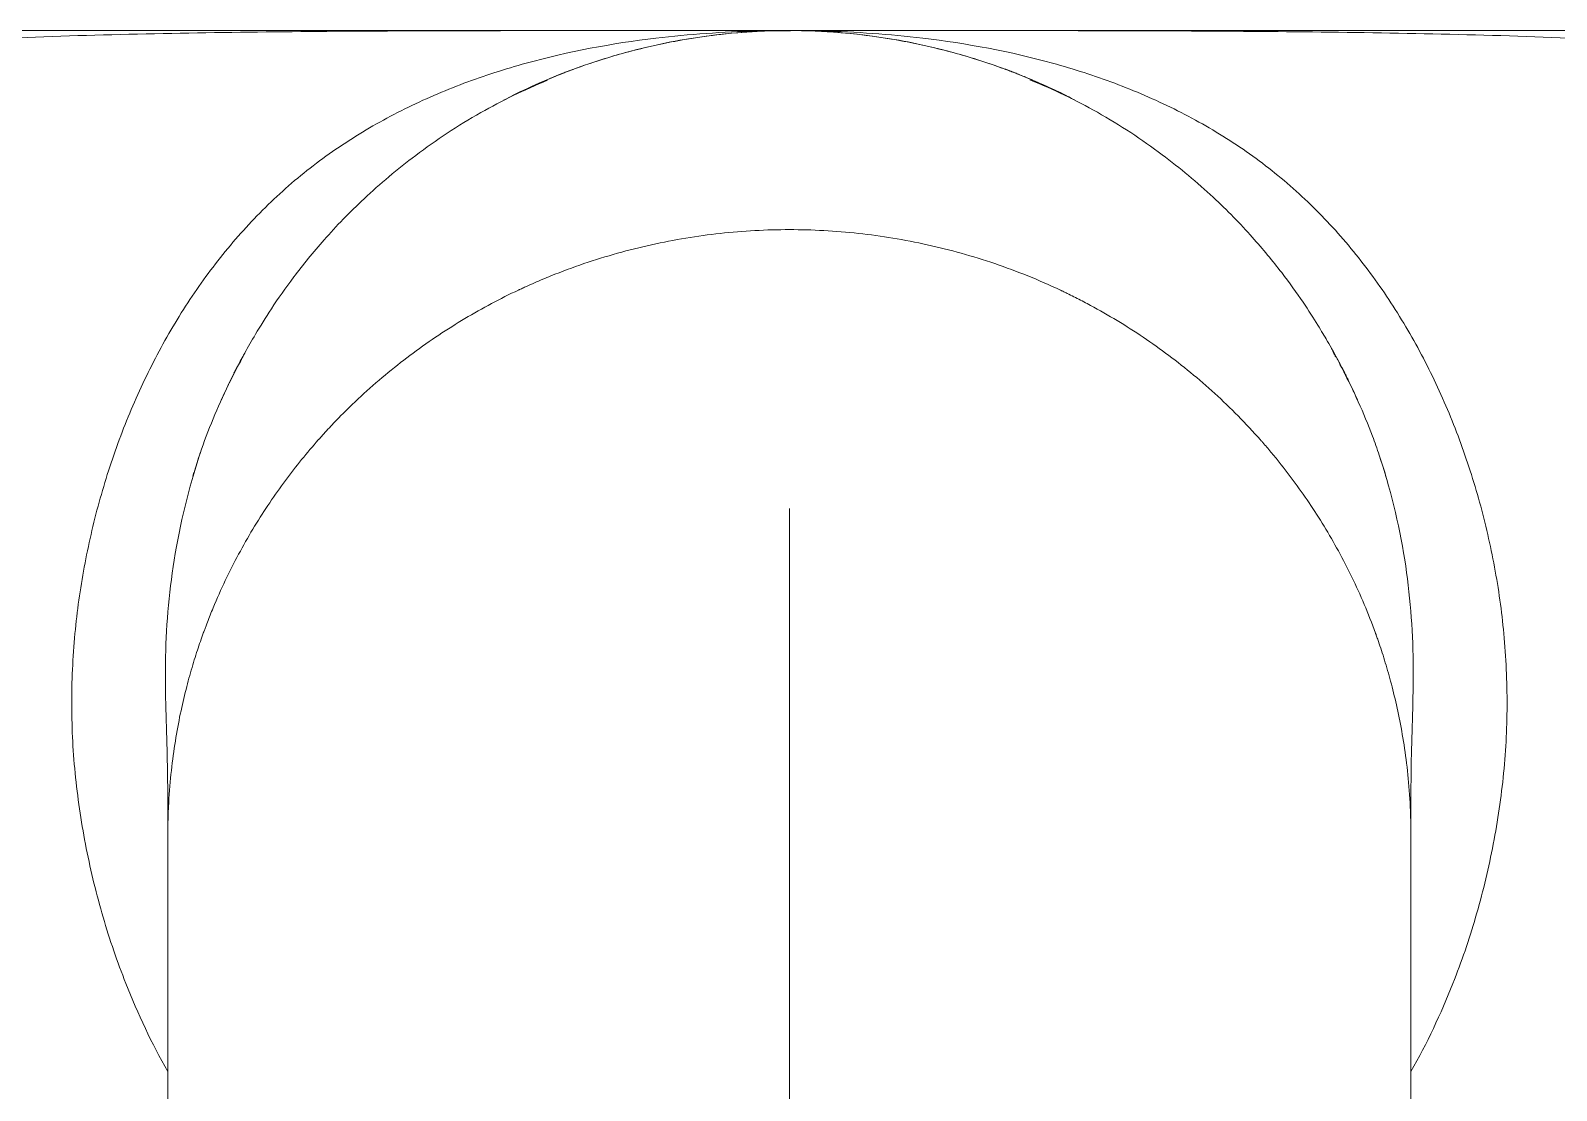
# Model space of a CAD drawing. Extents: x 6453 to 7582, y 0 to 827.
# Drawn here: x 6737.73 to 6772.84, y 210.68 to 235.06 of the extents above; entities that cross this region are included whole.
import ezdxf

# ---------------------------------------------------------------- set-up
doc = ezdxf.new("R2010")
doc.units = 0
doc.header["$LTSCALE"] = 30
doc.header["$MEASUREMENT"] = 0
doc.linetypes.add('CENTER', pattern=[2, 1.25, -0.25, 0.25, -0.25])
doc.layers.add('1', color=7, linetype='CONTINUOUS')
doc.layers.add('DEF_LAYER_ASSEM_MEMBER', color=7, linetype='CONTINUOUS')

msp = doc.modelspace()

# ---------------------------------------------------------------- linework, layer by layer
at = {"layer": '1', "color": 7, "linetype": 'Continuous', "lineweight": 13}
msp.add_line((6755.186, 235.063), (6755.186, 235.063), dxfattribs=at)
msp.add_line((6755.186, 235.063), (6755.186, 235.063), dxfattribs=at)
at = {"layer": '1', "color": 7, "linetype": 'Continuous', "lineweight": 18}
for p, q in [((6755.186, 235.063), (6755.186, 235.063)), ((6740.886, 216.567), (6740.886, 203.232)), ((6769.486, 203.232), (6769.486, 216.568))]:
    msp.add_line(p, q, dxfattribs=at)
for points, degree in [([(6755.187, 235.063), (6730.185, 235.063), (6705.183, 235.063), (6680.181, 235.063)], 3), ([(6755.186, 235.059), (6754.645, 235.067), (6754.091, 235.021)], 2), ([(6756.113, 235.033), (6755.641, 235.067), (6755.186, 235.06)], 2), ([(6755.187, 235.063), (6830.19, 235.063)], 1), ([(6742.596, 227.535), (6742.523, 227.381)], 1), ([(6767.756, 227.552), (6767.68, 227.71)], 1), ([(6742.429, 227.206), (6742.341, 227.038), (6742.256, 226.868), (6742.175, 226.694)], 3), ([(6742.476, 227.315), (6742.44, 227.247), (6742.407, 227.181)], 2), ([(6768.169, 226.754), (6768.069, 226.966), (6767.963, 227.174), (6767.853, 227.378)], 3), ([(6768.039, 227.032), (6767.949, 227.215), (6767.896, 227.315)], 2)]:
    msp.add_open_spline(points, degree=degree, dxfattribs=at)
at = {"layer": '1', "color": 7, "linetype": 'Continuous', "lineweight": 13}
for points, knots in [([(6755.187, 235.063), (6753.036, 235.063), (6748.733, 235.065), (6742.336, 235.042), (6736.062, 234.891), (6730.006, 234.429), (6725.275, 233.513), (6721.856, 232.19), (6719.548, 230.813), (6717.584, 228.974), (6716.045, 226.639), (6714.971, 223.857), (6714.553, 221.786), (6714.412, 220.722)], [0, 0, 0, 0, 0.125019, 0.250016, 0.375013, 0.50001, 0.625007, 0.687506, 0.750005, 0.812503, 0.875002, 0.9375, 1, 1, 1, 1]), ([(6754.432, 235.053), (6753.656, 235.032), (6752.882, 234.979), (6751.101, 234.767), (6750.098, 234.579), (6748.643, 234.178), (6748.166, 234.024), (6747.233, 233.674), (6746.778, 233.478), (6746.115, 233.15), (6745.897, 233.035), (6745.47, 232.793), (6745.26, 232.666), (6744.848, 232.401), (6744.647, 232.263), (6744.253, 231.974), (6743.868, 231.674), (6743.503, 231.351), (6743.149, 231.017), (6742.977, 230.845), (6742.476, 230.313), (6742.006, 229.752), (6741.582, 229.153), (6741.309, 228.747), (6741.177, 228.54), (6740.797, 227.908), (6740.564, 227.473), (6740.137, 226.578), (6739.943, 226.118), (6739.594, 225.178), (6739.44, 224.698), (6739.17, 223.721), (6739.056, 223.224), (6738.869, 222.215), (6738.797, 221.704), (6738.749, 221.19)], [0, 0, 0, 0, 0.097371, 0.097371, 0.226318, 0.226318, 0.290792, 0.290792, 0.355265, 0.355265, 0.387502, 0.387502, 0.419739, 0.419739, 0.451975, 0.451975, 0.484212, 0.516449, 0.516449, 0.548686, 0.548686, 0.613159, 0.645396, 0.645396, 0.677633, 0.677633, 0.742106, 0.742106, 0.80658, 0.80658, 0.871053, 0.871053, 0.935527, 0.935527, 1, 1, 1, 1]), ([(6795.959, 220.721), (6795.819, 221.786), (6795.61, 222.821), (6795.043, 224.784), (6794.685, 225.711), (6793.814, 227.417), (6793.301, 228.195), (6792.133, 229.586), (6791.478, 230.199), (6790.054, 231.272), (6789.285, 231.731), (6787.661, 232.521), (6786.806, 232.851), (6784.151, 233.696), (6782.258, 234.062), (6778.348, 234.583), (6776.329, 234.737), (6772.219, 234.941), (6770.128, 234.992), (6765.904, 235.049), (6763.772, 235.057), (6759.489, 235.064), (6757.338, 235.063), (6755.187, 235.063)], [0, 0, 0, 0, 0.0625, 0.0625, 0.125, 0.125, 0.1875, 0.1875, 0.25, 0.25, 0.3125, 0.3125, 0.375, 0.375, 0.5, 0.5, 0.625, 0.625, 0.75, 0.75, 0.875, 0.875, 1, 1, 1, 1]), ([(6771.623, 221.19), (6771.575, 221.705), (6771.503, 222.216), (6771.316, 223.224), (6771.201, 223.721), (6770.932, 224.698), (6770.777, 225.178), (6770.429, 226.118), (6770.235, 226.578), (6769.807, 227.473), (6769.574, 227.908), (6769.194, 228.54), (6769.063, 228.747), (6768.79, 229.154), (6768.365, 229.752), (6767.896, 230.314), (6767.395, 230.845), (6767.223, 231.017), (6766.868, 231.351), (6766.503, 231.674), (6766.119, 231.974), (6765.725, 232.263), (6765.523, 232.401), (6765.112, 232.666), (6764.902, 232.793), (6764.474, 233.035), (6764.257, 233.15), (6763.594, 233.478), (6763.138, 233.674), (6762.206, 234.024), (6761.728, 234.178), (6760.273, 234.579), (6759.271, 234.767), (6757.489, 234.979), (6756.716, 235.032), (6755.941, 235.053)], [0, 0, 0, 0, 0.064475, 0.064475, 0.128949, 0.128949, 0.193424, 0.193424, 0.257898, 0.257898, 0.322373, 0.322373, 0.35461, 0.35461, 0.386847, 0.451322, 0.451322, 0.483559, 0.483559, 0.515796, 0.548034, 0.548034, 0.580271, 0.580271, 0.612508, 0.612508, 0.644745, 0.644745, 0.70922, 0.70922, 0.773694, 0.773694, 0.902643, 0.902643, 1, 1, 1, 1]), ([(6749.774, 234), (6749.7, 233.97), (6749.369, 233.831), (6749.046, 233.681), (6748.801, 233.559)], [0, 0, 0, 0, 0.220486, 1, 1, 1, 1]), ([(6761.569, 233.56), (6761.324, 233.682), (6760.996, 233.834), (6760.658, 233.976), (6760.577, 234.008)], [0, 0, 0, 0, 0.763288, 1, 1, 1, 1]), ([(6755.186, 230.483), (6754.657, 230.483), (6754.126, 230.454), (6753.066, 230.338), (6752.538, 230.251), (6751.489, 230.019), (6750.97, 229.874), (6750.202, 229.613), (6749.949, 229.519), (6749.572, 229.367), (6749.384, 229.288), (6749.167, 229.191), (6749.059, 229.142), (6749.005, 229.117), (6748.978, 229.104), (6748.965, 229.098), (6748.958, 229.095), (6748.955, 229.093), (6748.953, 229.092), (6748.952, 229.092), (6748.952, 229.092), (6748.952, 229.092), (6748.536, 228.896), (6748.124, 228.677), (6747.315, 228.194), (6746.917, 227.93), (6746.141, 227.355), (6745.763, 227.045), (6745.216, 226.546), (6745.037, 226.374), (6744.774, 226.107), (6744.644, 225.972), (6744.495, 225.81), (6744.421, 225.728), (6744.384, 225.687), (6744.366, 225.666), (6744.357, 225.656), (6744.352, 225.651), (6744.35, 225.648), (6744.349, 225.647), (6744.348, 225.646), (6744.348, 225.646), (6744.348, 225.646), (6744.348, 225.646), (6744.089, 225.353), (6743.836, 225.042), (6743.345, 224.38), (6743.108, 224.029), (6742.657, 223.288), (6742.443, 222.898), (6742.146, 222.284), (6742.051, 222.074), (6741.915, 221.752), (6741.848, 221.59), (6741.774, 221.397), (6741.738, 221.299), (6741.72, 221.25), (6741.711, 221.226), (6741.706, 221.214), (6741.704, 221.208), (6741.703, 221.205), (6741.702, 221.203), (6741.702, 221.202), (6741.702, 221.202), (6741.702, 221.202), (6741.702, 221.202), (6741.702, 221.202), (6741.657, 221.079), (6741.611, 220.946), (6741.518, 220.662), (6741.471, 220.51), (6741.378, 220.187), (6741.331, 220.016), (6741.242, 219.655), (6741.198, 219.464), (6741.117, 219.064), (6741.079, 218.855), (6741.011, 218.416), (6740.981, 218.187), (6740.932, 217.71), (6740.913, 217.461), (6740.895, 217.074), (6740.888, 216.877), (6740.886, 216.662), (6740.886, 216.58), (6740.886, 216.567)], [0, 0, 0, 0, 0.062895, 0.062895, 0.12579, 0.12579, 0.188685, 0.188685, 0.220133, 0.220133, 0.235856, 0.243718, 0.247649, 0.249615, 0.250598, 0.251089, 0.251335, 0.251457, 0.251519, 0.25155, 0.25155, 0.25158, 0.25158, 0.314475, 0.314475, 0.37737, 0.37737, 0.440265, 0.440265, 0.471713, 0.471713, 0.487437, 0.495299, 0.49923, 0.501195, 0.502178, 0.502669, 0.502915, 0.503038, 0.503099, 0.50313, 0.503145, 0.503145, 0.50316, 0.50316, 0.566056, 0.566056, 0.628951, 0.628951, 0.691846, 0.691846, 0.723293, 0.723293, 0.739017, 0.746879, 0.75081, 0.752775, 0.753758, 0.754249, 0.754495, 0.754618, 0.754679, 0.75471, 0.754725, 0.754733, 0.754733, 0.754741, 0.754741, 0.786188, 0.786188, 0.817636, 0.817636, 0.849083, 0.849083, 0.880531, 0.880531, 0.911978, 0.911978, 0.943426, 0.943426, 0.974873, 0.974873, 0.990597, 0.998459, 1, 1, 1, 1]), ([(6769.486, 216.568), (6769.486, 216.784), (6769.481, 216.994), (6769.459, 217.455), (6769.44, 217.703), (6769.392, 218.178), (6769.362, 218.407), (6769.294, 218.845), (6769.257, 219.054), (6769.176, 219.454), (6769.132, 219.645), (6769.043, 220.007), (6768.997, 220.179), (6768.903, 220.503), (6768.856, 220.656), (6768.785, 220.871), (6768.75, 220.975), (6768.71, 221.091), (6768.69, 221.147), (6768.68, 221.174), (6768.675, 221.188), (6768.673, 221.195), (6768.671, 221.198), (6768.671, 221.2), (6768.67, 221.201), (6768.67, 221.201), (6768.67, 221.201), (6768.67, 221.201), (6768.67, 221.202), (6768.67, 221.202), (6768.507, 221.65), (6768.325, 222.08), (6767.928, 222.899), (6767.714, 223.289), (6767.263, 224.03), (6767.026, 224.38), (6766.658, 224.877), (6766.534, 225.037), (6766.344, 225.271), (6766.249, 225.386), (6766.137, 225.517), (6766.08, 225.581), (6766.052, 225.614), (6766.038, 225.63), (6766.031, 225.638), (6766.028, 225.642), (6766.026, 225.644), (6766.025, 225.645), (6766.025, 225.645), (6766.024, 225.645), (6766.024, 225.645), (6766.024, 225.645), (6765.689, 226.024), (6765.338, 226.379), (6764.609, 227.045), (6764.231, 227.355), (6763.455, 227.929), (6763.057, 228.194), (6762.45, 228.556), (6762.246, 228.671), (6761.938, 228.835), (6761.783, 228.915), (6761.602, 229.004), (6761.511, 229.048), (6761.466, 229.07), (6761.443, 229.081), (6761.432, 229.086), (6761.426, 229.089), (6761.423, 229.09), (6761.422, 229.091), (6761.421, 229.091), (6761.421, 229.091), (6761.421, 229.091), (6760.929, 229.323), (6760.425, 229.526), (6759.402, 229.874), (6758.883, 230.019), (6757.834, 230.251), (6757.305, 230.338), (6756.246, 230.454), (6755.715, 230.483), (6755.186, 230.483)], [0, 0, 0, 0, 0.025035, 0.025035, 0.056485, 0.056485, 0.087936, 0.087936, 0.119386, 0.119386, 0.150837, 0.150837, 0.182287, 0.182287, 0.213738, 0.213738, 0.229463, 0.237325, 0.241257, 0.243222, 0.244205, 0.244697, 0.244942, 0.245065, 0.245127, 0.245157, 0.245173, 0.24518, 0.24518, 0.245188, 0.245188, 0.308089, 0.308089, 0.37099, 0.37099, 0.433891, 0.433891, 0.465342, 0.465342, 0.481067, 0.488929, 0.492861, 0.494826, 0.495809, 0.496301, 0.496546, 0.496669, 0.496731, 0.496761, 0.496777, 0.496777, 0.496792, 0.496792, 0.559693, 0.559693, 0.622594, 0.622594, 0.685495, 0.685495, 0.716946, 0.716946, 0.732671, 0.740533, 0.744465, 0.74643, 0.747413, 0.747905, 0.74815, 0.748273, 0.748335, 0.748365, 0.748365, 0.748396, 0.748396, 0.811297, 0.811297, 0.874198, 0.874198, 0.937099, 0.937099, 1, 1, 1, 1]), ([(6742.681, 227.691), (6742.611, 227.565), (6742.403, 227.177), (6742.088, 226.523), (6741.761, 225.733), (6741.566, 225.161), (6741.474, 224.851), (6741.463, 224.814)], [0, 0, 0, 0, 0.132841, 0.409429, 0.686017, 0.962604, 1, 1, 1, 1]), ([(6768.933, 224.732), (6768.914, 224.796), (6768.859, 224.985), (6768.799, 225.172), (6768.757, 225.294)], [0, 0, 0, 0, 0.340783, 1, 1, 1, 1]), ([(6738.749, 221.19), (6738.697, 220.641), (6738.66, 219.811), (6738.69, 218.702), (6738.779, 217.598), (6738.987, 216.239), (6739.374, 214.653), (6739.97, 212.916), (6740.517, 211.759), (6740.883, 211.113)], [0, 0, 0, 0, 0.155775, 0.233723, 0.311671, 0.467566, 0.623462, 0.779357, 1, 1, 1, 1]), ([(6769.488, 211.113), (6769.854, 211.759), (6770.402, 212.917), (6770.998, 214.653), (6771.384, 216.239), (6771.593, 217.598), (6771.682, 218.703), (6771.712, 219.81), (6771.675, 220.641), (6771.623, 221.19)], [0, 0, 0, 0, 0.220634, 0.376529, 0.532424, 0.688318, 0.766266, 0.844213, 1, 1, 1, 1]), ([(6752.053, 199.463), (6751.913, 199.464), (6751.523, 199.464), (6750.891, 199.464), (6750.159, 199.464), (6749.438, 199.465), (6748.718, 199.466), (6748, 199.467), (6746.758, 199.471), (6745.001, 199.478), (6742.746, 199.499), (6740.444, 199.535), (6738.109, 199.597), (6735.81, 199.694), (6733.643, 199.831), (6731.69, 200.004), (6729.9, 200.217), (6728.268, 200.47), (6726.775, 200.764), (6725.415, 201.099), (6724.184, 201.468), (6723.024, 201.89), (6721.936, 202.368), (6721.021, 202.851), (6720.261, 203.321), (6719.635, 203.76), (6719.043, 204.231), (6718.486, 204.734), (6717.964, 205.271), (6717.476, 205.842), (6717.023, 206.447), (6716.52, 207.214), (6715.995, 208.174), (6715.481, 209.362), (6715.051, 210.64), (6714.706, 212.006), (6714.482, 213.25), (6714.342, 214.335), (6714.259, 215.239), (6714.207, 216.155), (6714.191, 216.81), (6714.19, 217.199), (6714.19, 217.319), (6714.19, 217.439), (6714.191, 217.558), (6714.193, 217.678), (6714.195, 217.797), (6714.197, 217.916), (6714.2, 218.036), (6714.204, 218.154), (6714.208, 218.273), (6714.213, 218.392), (6714.218, 218.51), (6714.223, 218.628), (6714.229, 218.746), (6714.236, 218.864), (6714.243, 218.982), (6714.251, 219.099), (6714.259, 219.217), (6714.268, 219.334), (6714.277, 219.451), (6714.287, 219.567), (6714.297, 219.684), (6714.308, 219.8), (6714.319, 219.916), (6714.331, 220.032), (6714.343, 220.148), (6714.356, 220.263), (6714.369, 220.378), (6714.383, 220.493), (6714.397, 220.607), (6714.407, 220.684), (6714.412, 220.722)], [0, 0, 0, 0, 0.007527, 0.021054, 0.034043, 0.047017, 0.059977, 0.072924, 0.085861, 0.127279, 0.1683, 0.208975, 0.253842, 0.297843, 0.338009, 0.377182, 0.410794, 0.443471, 0.475276, 0.502729, 0.529434, 0.555447, 0.580831, 0.605652, 0.622545, 0.639236, 0.655751, 0.672116, 0.688361, 0.704512, 0.7206, 0.736654, 0.762305, 0.788174, 0.814375, 0.841017, 0.868205, 0.884542, 0.900957, 0.917467, 0.934094, 0.936245, 0.938395, 0.940543, 0.942688, 0.944832, 0.946973, 0.949113, 0.951251, 0.953387, 0.955521, 0.957654, 0.959785, 0.961914, 0.964041, 0.966167, 0.968291, 0.970414, 0.972536, 0.974656, 0.976774, 0.978892, 0.981008, 0.983122, 0.985236, 0.987348, 0.989459, 0.99157, 0.993679, 0.995787, 0.997894, 1, 1, 1, 1]), ([(6795.959, 220.721), (6795.962, 220.701), (6795.967, 220.662), (6795.975, 220.602), (6795.983, 220.542), (6795.99, 220.482), (6795.997, 220.422), (6796.004, 220.361), (6796.011, 220.301), (6796.018, 220.241), (6796.025, 220.181), (6796.032, 220.121), (6796.038, 220.06), (6796.045, 220), (6796.051, 219.939), (6796.057, 219.879), (6796.063, 219.818), (6796.068, 219.758), (6796.074, 219.697), (6796.08, 219.636), (6796.085, 219.576), (6796.09, 219.515), (6796.095, 219.454), (6796.1, 219.393), (6796.105, 219.332), (6796.109, 219.271), (6796.114, 219.21), (6796.118, 219.149), (6796.123, 219.088), (6796.127, 219.027), (6796.131, 218.966), (6796.134, 218.905), (6796.138, 218.843), (6796.142, 218.782), (6796.145, 218.721), (6796.148, 218.66), (6796.151, 218.598), (6796.154, 218.537), (6796.157, 218.476), (6796.16, 218.414), (6796.162, 218.353), (6796.165, 218.291), (6796.167, 218.23), (6796.169, 218.168), (6796.171, 218.106), (6796.173, 218.045), (6796.174, 217.983), (6796.176, 217.922), (6796.177, 217.86), (6796.179, 217.798), (6796.18, 217.737), (6796.181, 217.675), (6796.182, 217.613), (6796.182, 217.551), (6796.183, 217.489), (6796.183, 217.428), (6796.184, 217.366), (6796.184, 217.304), (6796.184, 217.242), (6796.184, 217.18), (6796.183, 217.118), (6796.183, 217.056), (6796.182, 216.994), (6796.182, 216.932), (6796.181, 216.87), (6796.18, 216.808), (6796.179, 216.747), (6796.177, 216.685), (6796.176, 216.623), (6796.174, 216.561), (6796.173, 216.499), (6796.171, 216.436), (6796.169, 216.374), (6796.167, 216.312), (6796.165, 216.25), (6796.162, 216.188), (6796.16, 216.126), (6796.157, 216.064), (6796.154, 216.002), (6796.151, 215.94), (6796.148, 215.878), (6796.145, 215.816), (6796.142, 215.754), (6796.138, 215.692), (6796.134, 215.63), (6796.131, 215.568), (6796.109, 215.225), (6796.059, 214.607), (6795.955, 213.725), (6795.823, 212.865), (6795.66, 212.028), (6795.468, 211.216), (6795.242, 210.419), (6794.983, 209.641), (6794.689, 208.887), (6794.363, 208.169), (6794.006, 207.488), (6793.618, 206.842), (6793.255, 206.316), (6792.931, 205.892), (6792.657, 205.559), (6792.37, 205.237), (6792.073, 204.926), (6791.764, 204.626), (6791.444, 204.337), (6791.112, 204.058), (6790.768, 203.79), (6790.414, 203.533), (6790.048, 203.286), (6789.415, 202.889), (6788.475, 202.38), (6787.175, 201.816), (6785.773, 201.331), (6784.27, 200.918), (6782.696, 200.578), (6781.062, 200.301), (6779.376, 200.08), (6777.615, 199.904), (6775.755, 199.765), (6773.8, 199.659), (6771.757, 199.583), (6769.53, 199.527), (6767.119, 199.492), (6764.639, 199.474), (6762.233, 199.466), (6760.121, 199.464), (6758.775, 199.464), (6758.205, 199.463)], [0, 0, 0, 0, 0.001101, 0.002202, 0.003302, 0.004403, 0.005504, 0.006604, 0.007705, 0.008805, 0.009906, 0.011007, 0.012107, 0.013208, 0.014309, 0.01541, 0.01651, 0.017611, 0.018712, 0.019813, 0.020914, 0.022015, 0.023116, 0.024217, 0.025319, 0.02642, 0.027521, 0.028623, 0.029725, 0.030827, 0.031928, 0.033031, 0.034133, 0.035235, 0.036337, 0.03744, 0.038543, 0.039646, 0.040749, 0.041852, 0.042956, 0.044059, 0.045163, 0.046267, 0.047371, 0.048476, 0.04958, 0.050685, 0.05179, 0.052896, 0.054001, 0.055107, 0.056213, 0.057319, 0.058426, 0.059532, 0.06064, 0.061747, 0.062855, 0.063962, 0.065071, 0.066179, 0.067288, 0.068397, 0.069507, 0.070616, 0.071726, 0.072837, 0.073948, 0.075059, 0.07617, 0.077282, 0.078394, 0.079507, 0.080619, 0.081733, 0.082846, 0.08396, 0.085075, 0.08619, 0.087305, 0.088421, 0.089537, 0.090653, 0.09177, 0.092888, 0.094005, 0.110304, 0.126422, 0.14238, 0.158197, 0.173892, 0.189487, 0.205653, 0.221646, 0.237493, 0.253221, 0.268857, 0.284428, 0.293652, 0.302899, 0.312173, 0.32148, 0.330826, 0.340216, 0.349656, 0.359149, 0.368703, 0.37832, 0.388007, 0.417404, 0.447585, 0.478662, 0.510736, 0.543899, 0.576344, 0.609586, 0.643688, 0.678705, 0.71607, 0.754066, 0.792745, 0.839193, 0.886141, 0.927649, 0.96932, 1, 1, 1, 1])]:
    msp.add_open_spline(points, degree=3, knots=knots, dxfattribs=at)
at = {"layer": '1', "color": 7, "linetype": 'Continuous', "lineweight": 18}
for points, knots in [([(6754.446, 235.044), (6754.127, 235.027), (6753.246, 234.952), (6751.832, 234.697), (6750.58, 234.317), (6749.886, 234.046), (6749.692, 233.966)], [0, 0, 0, 0, 0.190645, 0.528369, 0.866092, 1, 1, 1, 1]), ([(6755.186, 235.063), (6754.791, 235.063), (6754.001, 235.029), (6752.832, 234.881), (6751.691, 234.643), (6750.669, 234.344), (6750.043, 234.11), (6749.774, 234)], [0, 0, 0, 0, 0.208973, 0.417938, 0.626903, 0.835869, 1, 1, 1, 1]), ([(6760.577, 234.008), (6760.314, 234.115), (6759.695, 234.346), (6758.681, 234.643), (6757.54, 234.881), (6756.37, 235.029), (6755.581, 235.063), (6755.186, 235.063)], [0, 0, 0, 0, 0.160611, 0.37046, 0.580309, 0.790158, 1, 1, 1, 1]), ([(6760.516, 234.032), (6760.376, 234.089), (6759.734, 234.335), (6758.539, 234.697), (6757.085, 234.96), (6756.16, 235.034), (6755.798, 235.05)], [0, 0, 0, 0, 0.097607, 0.439487, 0.781368, 1, 1, 1, 1]), ([(6749.624, 233.918), (6749.084, 233.696), (6748.014, 233.183), (6746.602, 232.239), (6745.41, 231.236), (6744.488, 230.282), (6743.789, 229.421), (6743.273, 228.684), (6742.903, 228.084), (6742.728, 227.779), (6742.658, 227.649)], [0, 0, 0, 0, 0.151281, 0.315506, 0.464519, 0.598791, 0.718883, 0.825331, 0.918763, 1, 1, 1, 1]), ([(6748.611, 233.46), (6748.795, 233.556), (6749.237, 233.774), (6749.852, 234.035), (6750.107, 234.131), (6750.168, 234.154)], [0, 0, 0, 0, 0.266587, 0.65628, 1, 1, 1, 1]), ([(6750.204, 234.168), (6750.204, 234.168), (6750.202, 234.167), (6750.19, 234.163), (6750.15, 234.148), (6750.081, 234.122), (6749.98, 234.083), (6749.857, 234.034), (6749.771, 233.999), (6749.723, 233.979)], [0, 0, 0, 0, 0.062504, 0.255503, 0.420585, 0.561566, 0.692212, 0.834086, 1, 1, 1, 1]), ([(6760.628, 233.988), (6760.581, 234.007), (6760.495, 234.042), (6760.373, 234.09), (6760.273, 234.128), (6760.177, 234.165), (6760.156, 234.172), (6760.155, 234.173), (6760.154, 234.173)], [0, 0, 0, 0, 0.169245, 0.313983, 0.447629, 0.592525, 0.960267, 1, 1, 1, 1]), ([(6760.192, 234.159), (6760.253, 234.136), (6760.512, 234.038), (6761.126, 233.778), (6761.567, 233.561), (6761.748, 233.467)], [0, 0, 0, 0, 0.345246, 0.736607, 1, 1, 1, 1]), ([(6767.557, 227.927), (6767.497, 228.033), (6767.343, 228.29), (6766.997, 228.834), (6766.504, 229.522), (6765.826, 230.345), (6764.921, 231.273), (6763.743, 232.258), (6762.335, 233.195), (6761.264, 233.707), (6760.721, 233.929)], [0, 0, 0, 0, 0.076283, 0.165641, 0.269389, 0.388386, 0.523285, 0.674671, 0.842994, 1, 1, 1, 1]), ([(6742.115, 226.566), (6742.222, 226.805), (6742.392, 227.156), (6742.578, 227.507), (6742.638, 227.616)], [0, 0, 0, 0, 0.694913, 1, 1, 1, 1]), ([(6767.662, 227.745), (6767.748, 227.593), (6767.959, 227.198), (6768.15, 226.805), (6768.257, 226.564)], [0, 0, 0, 0, 0.379665, 1, 1, 1, 1]), ([(6768.757, 225.294), (6768.708, 225.441), (6768.56, 225.853), (6768.284, 226.523), (6767.993, 227.127), (6767.814, 227.466), (6767.772, 227.542)], [0, 0, 0, 0, 0.192075, 0.544775, 0.897475, 1, 1, 1, 1]), ([(6741.633, 225.349), (6741.365, 224.536), (6740.976, 222.95), (6740.782, 220.56), (6740.887, 218.45), (6740.884, 217.126), (6740.885, 216.503)], [0, 0, 0, 0, 0.28054, 0.542529, 0.782397, 1, 1, 1, 1]), ([(6769.487, 216.502), (6769.486, 217.13), (6769.481, 218.459), (6769.584, 220.573), (6769.402, 222.959), (6769.009, 224.537), (6768.74, 225.344)], [0, 0, 0, 0, 0.219799, 0.460092, 0.721383, 1, 1, 1, 1])]:
    msp.add_open_spline(points, degree=3, knots=knots, dxfattribs=at)
at = {"layer": '1', "color": 7, "linetype": 'Continuous', "lineweight": 13}
msp.add_open_spline([(6767.772, 227.542), (6767.696, 227.683), (6767.617, 227.825), (6767.535, 227.965)], degree=3, dxfattribs=at)
at = {"layer": 'DEF_LAYER_ASSEM_MEMBER', "color": 1, "linetype": 'CENTER', "lineweight": 5}
msp.add_open_spline([(6755.186, 224.069), (6755.186, 191.477)], degree=1, dxfattribs=at)

doc.saveas('drawing.dxf')
